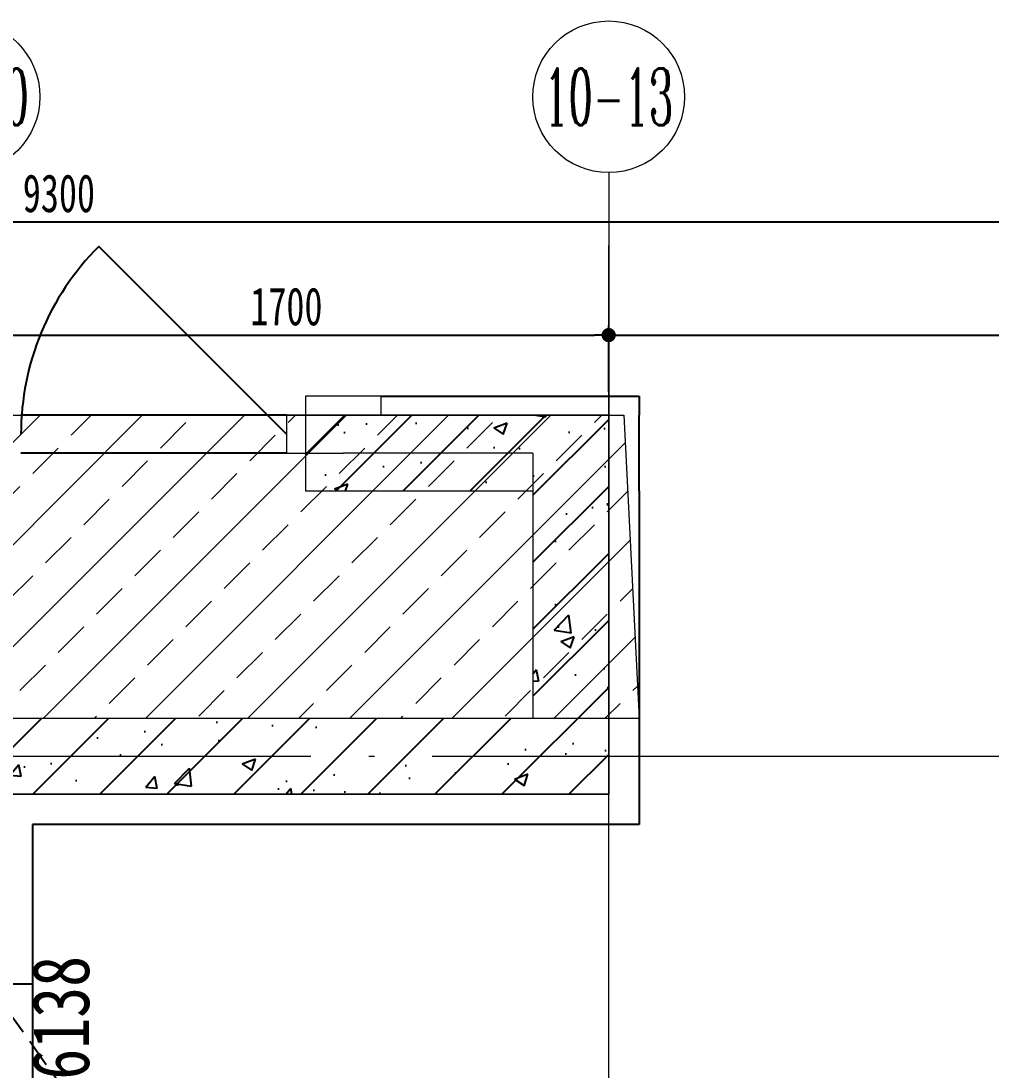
# Model space of a CAD drawing. Header units: millimetres. Extents: x 815519 to 890079, y 147095 to 251022.
# Drawn here: x 846662 to 849221, y 217690 to 220457 of the extents above; entities that cross this region are included whole.
import ezdxf
from ezdxf.enums import TextEntityAlignment as Align

# ---------------------------------------------------------------- set-up
doc = ezdxf.new("R2010")
doc.units = ezdxf.units.MM
doc.header["$LTSCALE"] = 1000
doc.linetypes.add('DASH', pattern=[0.35, 0.25, -0.1])
doc.linetypes.add('DOTE', pattern=[61.468, 50.8, -5.08, 0.508, -5.08])
doc.layers.get('Defpoints').update_dxf_attribs({"color": 1})
for name, color, linetype in [('A-WIND（门窗）', 155, 'Continuous'), ('A-尺寸标注', 53, 'Continuous'), ('DOOR_FIRE', 4, 'Continuous'), ('HANDRAIL', 3, 'Continuous'), ('PUB_HATCH', 8, 'Continuous'), ('SURFACE', 6, 'Continuous'), ('WINDOW_TEXT', 7, 'Continuous')]:
    doc.layers.add(name, color=color, linetype=linetype)
for name, color, linetype, lineweight in [('S-WALL', 255, 'Continuous', 0), ('S-轴号', 75, 'Continuous', 0), ('S-轴线', 149, 'DOTE', 0)]:
    doc.layers.add(name, color=color, linetype=linetype, lineweight=lineweight)
doc.styles.add('TH-STYLE1', font='', dxfattribs={"width": 0.7})
doc.styles.add('宋体', font='', dxfattribs={"width": 0.8})
doc.styles.add('尺寸', font='ROMANC.SHX', dxfattribs={"width": 0.7})
doc.styles.get('TH-STYLE1').set_extended_font_data('STFangsong')
doc.styles.get('宋体').set_extended_font_data('NSimSun')
doc.dimstyles.new('TH-1：50', dxfattribs={"dimscale": 50, "dimtxt": 2, "dimasz": 0.75, "dimexe": 0.5, "dimexo": 0.8, "dimgap": 0.5, "dimtad": 1, "dimdec": 0, "dimrnd": 5, "dimdsep": 46, "dimtxsty": 'TH-STYLE1', "dimblk": 'DOT', "dimcen": 1, "dimdle": 0.5, "dimclrd": 53, "dimclre": 53, "dimclrt": 2, "dimadec": 0, "dimazin": 2, "dimtfac": 1, "dimtdec": 0, "dimtix": 1, "dimtmove": 2, "dimatfit": 3, "dimldrblk": 'HBA_DIMENSION_TICK-天华', "dimfxl": 3, "dimfxlon": 1, "dimarcsym": 0})

# ---------------------------------------------------------------- blocks, each defined once
blk = doc.blocks.new('$DorLib2D$00000114')
at = {"color": 0}
blk.add_line((0.5, 0), (-0.2071, 0.7071), dxfattribs=at)
blk.add_arc((0.5, 0), 1, 135, 180, dxfattribs=at)
blk = doc.blocks.new('$WINLIB2D$00000001')
for p, q in [((-0.5, 0.5), (0.5, 0.5)), ((-0.5, 0.5), (-0.5, -0.5)), ((0.5, -0.5), (0.5, 0.5)), ((0.5, 0.1667), (-0.5, 0.1667)), ((0.5, -0.1667), (-0.5, -0.1667)), ((-0.5, -0.5), (0.5, -0.5))]:
    blk.add_line(p, q)
blk = doc.blocks.new('hl_Axis-A2')
at = {"color": 75, "ltscale": 2}
blk.add_line((16, 0), (0, 0), dxfattribs=at)
at = {"color": 75}
blk.add_circle((19, 0), 3, dxfattribs=at)
at = {"color": 2, "style": '尺寸', "width": 0.7}
blk.add_attdef('轴号', text='', height=3, dxfattribs=at).set_placement((19, 0), align=Align.MIDDLE_CENTER)
blk = doc.blocks.new('_Dot')
at = {"color": 33, "linetype": 'ByBlock', "lineweight": -2}
blk.add_line((-0.5, 0), (-1, 0), dxfattribs=at)
at = {"color": 33, "linetype": 'ByBlock', "const_width": 0.5}
blk.add_lwpolyline([(-0.25, 0, 1), (0.25, 0, 1)], format="xyb", close=True, dxfattribs=at)
blk = doc.blocks.new('*D484')
at = {"layer": 'A-尺寸标注', "color": 53, "lineweight": -2, "ltscale": 0.5, "transparency": 16777216}
for p, q in [((846512.3, 219478.8), (846512.3, 219653.8)), ((848212.3, 219478.8), (848212.3, 219653.8)), ((846549.8, 219628.8), (848174.8, 219628.8))]:
    blk.add_line(p, q, dxfattribs=at)
at = {"layer": 'Defpoints', "color": 0, "ltscale": 0.5, "transparency": 16777216}
for p in [(848212.3, 219628.8), (846512.3, 218390.2), (848212.3, 218040.8)]:
    blk.add_point(p, dxfattribs=at)
at = {"layer": 'A-尺寸标注', "color": 53, "lineweight": -2, "ltscale": 0.5, "transparency": 16777216, "xscale": 37.5, "yscale": 37.5, "zscale": 37.5, "rotation": 180}
blk.add_blockref('_Dot', (846512.3, 219628.8), dxfattribs=at)
at = {"layer": 'A-尺寸标注', "color": 53, "lineweight": -2, "ltscale": 0.5, "transparency": 16777216, "xscale": 37.5, "yscale": 37.5, "zscale": 37.5}
blk.add_blockref('_Dot', (848212.3, 219628.8), dxfattribs=at)
at = {"layer": 'A-尺寸标注', "color": 2, "ltscale": 0.5, "transparency": 16777216, "insert": (847362.3, 219703.8), "char_height": 100, "attachment_point": 5, "style": 'TH-STYLE1'}
blk.add_mtext('1700', dxfattribs=at)
blk = doc.blocks.new('HBA_DIMENSION_TICK-天华')
at = {"color": 50, "linetype": 'ByBlock'}
for points in [[(-72.714, 62.307), (-54.906, 79.963), (-12, -0.037), (0, 0)], [(-72.714, -62.307), (-54.906, -79.963), (-12, 0.037), (0, 0)]]:
    blk.add_solid(points, dxfattribs=at)
blk = doc.blocks.new('*D485')
at = {"layer": 'A-尺寸标注', "color": 53, "lineweight": -2, "ltscale": 0.5, "transparency": 16777216}
for p, q in [((848212.3, 219478.8), (848212.3, 219653.8)), ((851412.3, 219478.8), (851412.3, 219653.8)), ((848249.8, 219628.8), (851374.8, 219628.8))]:
    blk.add_line(p, q, dxfattribs=at)
at = {"layer": 'Defpoints', "color": 0, "ltscale": 0.5, "transparency": 16777216}
for p in [(851412.3, 219628.8), (848212.3, 218040.8), (851412.3, 217899.1)]:
    blk.add_point(p, dxfattribs=at)
at = {"layer": 'A-尺寸标注', "color": 53, "lineweight": -2, "ltscale": 0.5, "transparency": 16777216, "xscale": 37.5, "yscale": 37.5, "zscale": 37.5, "rotation": 180}
blk.add_blockref('_Dot', (848212.3, 219628.8), dxfattribs=at)
at = {"layer": 'A-尺寸标注', "color": 53, "lineweight": -2, "ltscale": 0.5, "transparency": 16777216, "xscale": 37.5, "yscale": 37.5, "zscale": 37.5}
blk.add_blockref('_Dot', (851412.3, 219628.8), dxfattribs=at)
at = {"layer": 'A-尺寸标注', "color": 2, "ltscale": 0.5, "transparency": 16777216, "insert": (849812.3, 219703.8), "char_height": 100, "attachment_point": 5, "style": 'TH-STYLE1'}
blk.add_mtext('3200', dxfattribs=at)
blk = doc.blocks.new('*D486')
at = {"layer": 'A-尺寸标注', "color": 53, "lineweight": -2, "ltscale": 0.5, "transparency": 16777216}
for p, q in [((842112.3, 219777.3), (842112.3, 219952.3)), ((851412.3, 219777.3), (851412.3, 219952.3)), ((842149.8, 219927.3), (851374.8, 219927.3))]:
    blk.add_line(p, q, dxfattribs=at)
at = {"layer": 'Defpoints', "color": 0, "ltscale": 0.5, "transparency": 16777216}
for p in [(851412.3, 219927.3), (842112.3, 218517.5), (851412.3, 218517.5)]:
    blk.add_point(p, dxfattribs=at)
at = {"layer": 'A-尺寸标注', "color": 53, "lineweight": -2, "ltscale": 0.5, "transparency": 16777216, "xscale": 37.5, "yscale": 37.5, "zscale": 37.5, "rotation": 180}
blk.add_blockref('_Dot', (842112.3, 219927.3), dxfattribs=at)
at = {"layer": 'A-尺寸标注', "color": 53, "lineweight": -2, "ltscale": 0.5, "transparency": 16777216, "xscale": 37.5, "yscale": 37.5, "zscale": 37.5}
blk.add_blockref('_Dot', (851412.3, 219927.3), dxfattribs=at)
at = {"layer": 'A-尺寸标注', "color": 2, "ltscale": 0.5, "transparency": 16777216, "insert": (846762.3, 220002.3), "char_height": 100, "attachment_point": 5, "style": 'TH-STYLE1'}
blk.add_mtext('9300', dxfattribs=at)

msp = doc.modelspace()

# ---------------------------------------------------------------- hatches: boundary and pattern name
at = {"layer": 'PUB_HATCH'}
h = msp.add_hatch(dxfattribs=at)
h.set_pattern_fill('钢筋混凝土', color=256, scale=50, style=0)
h.set_pattern_definition([(45, (-168259.29, 41209.81), (-88.388348, 88.388348), []), (50, (-168259.3, 41209.8), (358.63009, -31.37607), [37.5, -412.5]), (355, (-168259.3, 41209.8), (-69.37567, 376.09607), [30, -330]), (100.4514, (-168229.4, 41207.2), (289.25469, 344.71977), [31.8701, -350.57106]), (46.1842, (-168259.3, 41309.8), (533.62052, -82.7595), [56.25, -618.75]), (96.6356, (-168214.8, 41302.9), (467.33135, 487.05894), [47.80514, -525.8565]), (351.1842, (-168259.3, 41309.8), (467.33097, 487.0593), [45, -495]), (21, (-168209.3, 41284.8), (298.45353, -201.309445), [37.5, -412.5]), (326, (-168209.3, 41284.8), (121.65767, 362.57502), [30, -330]), (71.4514, (-168184.42, 41268.03), (420.11131, 161.26525), [31.8701, -350.57106]), (37.5, (-168259.29, 41209.81), (6.079928, 166.446927), [0, -326, 0, -335, 0, -331.25]), (7.5, (-168259.3, 41209.8), (131.53477, 197.205856), [0, -191, 0, -318.5, 0, -126.25]), (327.5, (-168370.79, 41209.81), (266.911218, -11.277436), [0, -125, 0, -390, 0, -517.5]), (317.5, (-168420.8, 41209.8), (291.593085, 50.05249), [0, -162.5, 0, -259, 0, -367.5])])
h.paths.add_polyline_path([(848012.3, 219217.5), (848012.3, 218617.5), (846412.3, 218617.5), (846412.3, 218417.5), (848212.3, 218417.5), (848212.3, 219417.5), (847412.3, 219417.5), (847412.3, 219217.5)])
at = {"layer": 'S-WALL', "ltscale": 0.5}
h = msp.add_hatch(dxfattribs=at)
h.set_pattern_fill('ANSI33', color=251, scale=30)
h.set_pattern_definition([(45, (-998.2, -28322.43), (-134.70384, 134.70384), []), (45, (-863.5, -28322.43), (-134.70384, 134.70384), [95.25, -47.625])])
h.paths.add_polyline_path([(844572.3, 219417.5), (848252.3, 219417.5), (848292.3, 218617.5), (844612.3, 218617.5)])

# ---------------------------------------------------------------- linework, layer by layer
at = {"layer": 'A-WIND（门窗）', "linetype": 'DASH', "ltscale": 0.3}
msp.add_line((846912.3, 217447.9), (846612.3, 217867.5), dxfattribs=at)
at = {"layer": 'DOOR_FIRE'}
for p, q in [((847362.3, 219417.5, 300), (846662.3, 219417.5, 300)), ((847362.3, 219317.5, 300), (846662.3, 219317.5, 300))]:
    msp.add_line(p, q, dxfattribs=at)
at = {"layer": 'HANDRAIL', "color": 33}
msp.add_line((848292.3, 219217.5), (848292.3, 219417.5), dxfattribs=at)
at = {"layer": 'S-WALL'}
for p, q in [((847612.3, 219467.5), (847412.3, 219467.5)), ((847412.3, 219467.5), (847412.3, 219417.5)), ((847612.3, 219417.5), (847612.3, 219467.5)), ((847412.3, 219417.5), (847362.3, 219417.5)), ((847362.3, 219417.5), (847362.3, 219317.5)), ((848212.3, 219417.5), (847612.3, 219417.5)), ((848212.3, 219417.5), (848212.3, 218417.5)), ((847362.3, 219317.5), (847512.3, 219317.5)), ((848012.3, 219317.5), (847512.3, 219317.5)), ((848012.3, 219317.5), (848012.3, 218617.5)), ((848012.3, 218617.5), (846512.3, 218617.5)), ((848212.3, 218417.5), (846412.3, 218417.5))]:
    msp.add_line(p, q, dxfattribs=at)
msp.add_lwpolyline([(848012.3, 219217.5), (848012.3, 218617.5), (844612.3, 218617.5), (844612.3, 218617.5), (843712.3, 218617.5), (843712.3, 218417.5), (843812.3, 218417.5), (843812.3, 218417.5), (848212.3, 218417.5), (848212.3, 219417.5), (847412.3, 219417.5), (847412.3, 219217.5)], close=True, dxfattribs=at)
at = {"layer": 'S-WALL', "ltscale": 0.5}
msp.add_lwpolyline([(844572.3, 219417.5), (848252.3, 219417.5), (848292.3, 218617.5), (844612.3, 218617.5)], close=True, dxfattribs=at)
at = {"layer": 'S-轴线', "linetype": 'DOTE', "ltscale": 0.03}
for p, q in [((848212.3, 207938.9), (848212.3, 219864.7)), ((852959.1, 218517.5), (841463.2, 218517.5))]:
    msp.add_line(p, q, dxfattribs=at)
at = {"layer": 'SURFACE'}
for p, q in [((847612.3, 219467.5), (848292.3, 219467.5)), ((848292.3, 219467.5), (848292.3, 219417.5)), ((848292.3, 219217.5), (848292.3, 218337.5)), ((848292.3, 218337.5), (846692.3, 218337.5)), ((846692.3, 218337.5), (846692.3, 217297.5)), ((846612.3, 217917.5), (846692.3, 217917.5))]:
    msp.add_line(p, q, dxfattribs=at)

# ---------------------------------------------------------------- block references
at = {"layer": 'DOOR_FIRE', "xscale": -700, "yscale": -700, "zscale": 100, "rotation": 179.9999999995876}
msp.add_blockref('$DorLib2D$00000114', (847012.3, 219367.5), dxfattribs=at)
at = {"layer": 'DOOR_FIRE'}
ref = msp.add_blockref('$WINLIB2D$00000001', (846512.3, 217617.5), dxfattribs=dict(at, xscale=600, yscale=-200, zscale=600, rotation=269.9999999988692))
ref.add_attrib('A', 'LC06138', dxfattribs={"layer": 'WINDOW_TEXT', "height": 150, "rotation": 90, "style": '宋体', "width": 0.8}).set_placement((846887, 217419.7), align=Align.BOTTOM_LEFT)
at = {"layer": 'S-轴号'}
ref = msp.add_blockref('hl_Axis-A2', (846512.3, 218990.7), dxfattribs=dict(at, xscale=66.66666666666666, yscale=66.66666666666666, zscale=66.66666666666666, rotation=90))
ref.add_attrib('轴号', '10-10', dxfattribs={"layer": '0', "color": 2, "height": 150, "style": '尺寸', "width": 0.5}).set_placement((846512.3, 220257.4), align=Align.MIDDLE_CENTER)
ref = msp.add_blockref('hl_Axis-A2', (848212.3, 218990.7), dxfattribs=dict(at, xscale=66.66666666666666, yscale=66.66666666666666, zscale=66.66666666666666, rotation=90))
ref.add_attrib('轴号', '10-13', dxfattribs={"layer": '0', "color": 2, "height": 150, "style": '尺寸', "width": 0.5}).set_placement((848212.3, 220257.4), align=Align.MIDDLE_CENTER)

# ---------------------------------------------------------------- dimensions: what is measured, and where the dimension line sits
at = {"layer": 'A-尺寸标注', "ltscale": 0.5}
for base, p1, p2, picture, middle in [((851412.3, 219927.3), (842112.3, 218517.5), (851412.3, 218517.5), '*D486', (846762.3, 220002.3)), ((848212.3, 219628.8), (846512.3, 218390.2), (848212.3, 218040.8), '*D484', (847362.3, 219703.8)), ((851412.3, 219628.8), (848212.3, 218040.8), (851412.3, 217899.1), '*D485', (849812.3, 219703.8))]:
    dim = msp.add_linear_dim(base=base, p1=p1, p2=p2, dimstyle='TH-1：50', dxfattribs=at)
    dim.commit()
    dim.dimension.update_dxf_attribs({"geometry": picture, "text_midpoint": middle})

doc.saveas('drawing.dxf')
